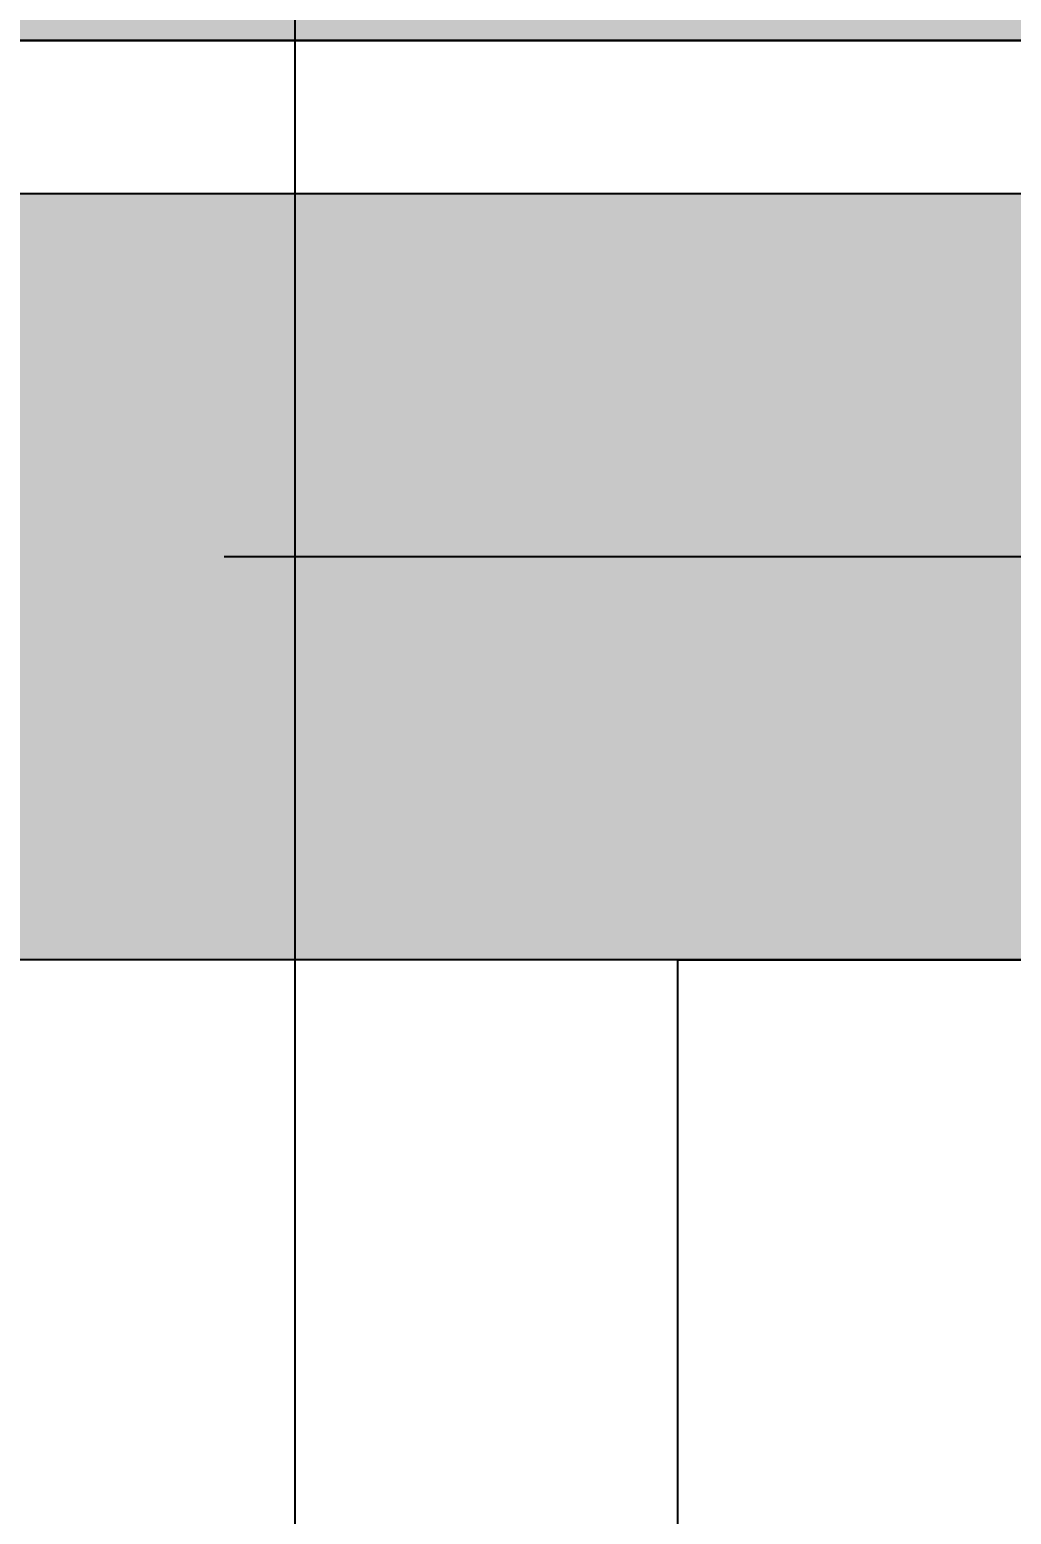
# Model space of a CAD drawing. Header units: centimetres. Extents: x -3744 to 3813, y -6963 to 3597.
# Drawn here: x -1671.15 to -1639.12, y 2699.91 to 2748.35 of the extents above; entities that cross this region are included whole.
import ezdxf

# ---------------------------------------------------------------- set-up
doc = ezdxf.new("R2010")
doc.units = ezdxf.units.CM
doc.header["$LTSCALE"] = 100
doc.header["$MEASUREMENT"] = 0
for name, pattern in [('A0-01 FLOOR PLANS$0$HIDDEN', [0.375, 0.25, -0.125]), ('GRID$0$GRID$0$XREF GRID$0$GRIDS$0$CENTER', [2, 1.25, -0.25, 0.25, -0.25]), ('HIDDEN', [0.375, 0.25, -0.125])]:
    doc.linetypes.add(name, pattern=pattern)
for name, color, linetype in [('A0-01 FLOOR PLANS$0$HIDDEN -03', 8, 'A0-01 FLOOR PLANS$0$HIDDEN'), ('A0-01 FLOOR PLANS$0$WALL-01', 7, 'Continuous'), ('A0-01 FLOOR PLANS$0$WINDOW', 1, 'Continuous'), ('GRID$0$XREF GRID', 11, 'GRID$0$GRID$0$XREF GRID$0$GRIDS$0$CENTER'), ('SOURROUNDING$0$DIM IN', 1, 'Continuous'), ('SOURROUNDING$0$KERBSTONE', 11, 'Continuous'), ('WALL-01', 7, 'Continuous'), ('WALL-03', 2, 'Continuous'), ('XREF GF COL$0$COLUMN', 6, 'Continuous'), ('XREF GF COL$0$COLUMN HATCH', 201, 'Continuous')]:
    doc.layers.add(name, color=color, linetype=linetype)
doc.styles.add('22', font='romans.shx')
doc.dimstyles.new('100', dxfattribs={"dimtxt": 15, "dimasz": 10, "dimexe": 8, "dimexo": 12, "dimgap": 6, "dimtad": 1, "dimdec": 0, "dimzin": 0, "dimdsep": 46, "dimtxsty": '22', "dimblk": 'ARCHTICK', "dimcen": 30, "dimdle": 8, "dimclrd": 1, "dimclre": 1, "dimclrt": 2, "dimadec": 0, "dimazin": 0, "dimtfac": 1, "dimtdec": 0, "dimtmove": 2, "dimatfit": 3, "dimldrblk": 'OBLIQUE', "dimfxl": 100, "dimtolj": 1, "dimtzin": 0, "dimarcsym": 0})

# ---------------------------------------------------------------- blocks, each defined once
blk = doc.blocks.new('_ARCHTICK')
at = {"color": 0, "linetype": 'ByBlock', "const_width": 0.15}
blk.add_lwpolyline([(-0.5, -0.5), (0.5, 0.5)], dxfattribs=at)
blk = doc.blocks.new('*D165')
at = {"layer": 'Defpoints', "color": 0, "transparency": 16777216}
for p in [(-1685.000000000001, 3047.999999999673), (-1583.541281630954, 3047.999999999673), (-1685.000000000001, 2748.000000000006)]:
    blk.add_point(p, dxfattribs=at)
at = {"layer": 'WALL-03', "color": 1, "lineweight": -2, "transparency": 16777216}
for p, q in [((-1583.541281630954, 2740.000000000006), (-1583.541281630954, 3055.999999999673)), ((-1673.000000000001, 3047.999999999673), (-1575.541281630954, 3047.999999999673)), ((-1673.000000000001, 2748.000000000006), (-1575.541281630954, 2748.000000000006))]:
    blk.add_line(p, q, dxfattribs=at)
at = {"layer": 'WALL-03', "color": 1, "lineweight": -2, "transparency": 16777216, "xscale": 10, "yscale": 10, "zscale": 10}
for p, rotation in [((-1583.541281630954, 3047.999999999673), 90), ((-1583.541281630954, 2748.000000000006), 270)]:
    blk.add_blockref('_ARCHTICK', p, dxfattribs=dict(at, rotation=rotation))
at = {"layer": 'WALL-03', "color": 2, "transparency": 16777216, "insert": (-1597.041281630953, 2897.99999999984), "char_height": 15, "attachment_point": 5, "rotation": 90, "style": '22'}
blk.add_mtext('\\A1;300', dxfattribs=at)
blk = doc.blocks.new('_OBLIQUE')
at = {"color": 0, "linetype": 'ByBlock'}
blk.add_line((-0.5, -0.5), (0.5, 0.5), dxfattribs=at)
blk = doc.blocks.new('XREF GF COL')
at = {"layer": 'XREF GF COL$0$COLUMN HATCH'}
blk.add_hatch(color=256, dxfattribs=at).paths.add_polyline_path([(-12089.69592813422, 2708.000000000005), (-12089.69592813422, 2683.000000000005), (-12009.69592813422, 2683.000000000005), (-12009.69592813422, 2708.000000000005)])
at = {"layer": 'XREF GF COL$0$COLUMN'}
blk.add_lwpolyline([(-12089.69592813422, 2683.000000000005), (-12089.69592813422, 2708.000000000005), (-12009.69592813422, 2708.000000000005), (-12009.69592813422, 2683.000000000005)], close=True, dxfattribs=at)
blk = doc.blocks.new('GRID')
at = {"layer": 'GRID$0$XREF GRID'}
for p, q in [((-1767.500000000025, 2960.330839349382, 0.00416170728823173), (-1767.500000000025, 522.762848804533)), ((-1969.804241438602, 2696.159775922617), (-230.2361929991457, 2696.159775922616))]:
    blk.add_line(p, q, dxfattribs=at)
blk = doc.blocks.new('A0-01 FLOOR PLANS')
at = {"layer": 'A0-01 FLOOR PLANS$0$HIDDEN -03'}
blk.add_line((-1785, 2713.000000000005), (-1320, 2713.000000000005), dxfattribs=at)
at = {"layer": 'A0-01 FLOOR PLANS$0$WALL-01'}
for p, q in [((-1780, 2708.000000000005), (-1460, 2708.000000000005)), ((-1755, 2683.000000000005), (-1520, 2683.000000000005)), ((-1755, 2653.000000000005), (-1755, 2683.000000000005))]:
    blk.add_line(p, q, dxfattribs=at)
blk.add_blockref('GRID', (0, 0), dxfattribs=at)
at = {"layer": 'A0-01 FLOOR PLANS$0$WINDOW'}
blk.add_blockref('XREF GF COL', (10309.69592813422, 0), dxfattribs=at)
blk = doc.blocks.new('SOURROUNDING')
at = {"layer": 'SOURROUNDING$0$KERBSTONE', "lineweight": 13}
h = blk.add_hatch(dxfattribs=at)
h.set_pattern_fill('AR-HBONE', color=252, scale=5, angle=90)
h.set_pattern_definition([(135, (0, 0), (-28.2842712474619, 1.731912112470987e-15), [60, -20]), (225, (-14.142135625, 14.142135625), (-28.2842712474619, 3.9523581617213e-15), [60, -20])])
h.paths.add_polyline_path([(-174.9999999999995, 1001.388733368148), (-180.2372202335287, 999.4018025608985), (-174.9999999999998, 1003.262964355024), (-174.9999999999975, 1910.06746708433), (-189.1883495621125, 1904.684598388356), (-174.9999999999975, 1915.145016474309), (-174.9999999999975, 1965.254414543792), (-177.7862639594871, 1965.570847487486), (-174.9999999999973, 1966.160834471921), (-174.9999999999961, 2515.31407094349), (-190.9484910254077, 2509.26342828679), (-174.9999999999961, 2521.021517783776), (-174.9999999999959, 2569.633347105632), (-179.5464054227816, 2570.14967738592), (-174.9999999999961, 2571.112371539958), (-174.9999999999957, 2808.000000000006), (-890.000000000025, 2808.000000000006), (-890.000000000025, 3028), (-1810.000000000075, 3028), (-1810.000000000024, 2511.189775922623), (-1925.000000000019, 2511.189775922612), (-1925.00000000004, 1979.719852353628), (-1810.000000000056, 1979.719852353628), (-1809.999999999347, 775.0000000018035), (-3028, 775.0000000018031), (-3028, 650.0000000018035), (-2728, 650.0000000018035), (-2447.999999999999, 650.000000001804), (-2428, 650.0000000018035), (-1382.065571825893, 650.0000000018035), (-1382.065571825892, 25.00000000000011), (-1257.585336144932, 25.00000000000011), (-1257.065571825896, 25.00000000316902), (-857.0655718258947, 24.99999999999989), (-732.0659801441941, 25), (-732.065571825893, 667.9999999999965), (-175.0000000000002, 668.000000000032)])
h.paths.add_polyline_path([(-1685, 828.0000000000057), (-1685, 2748.000000000005), (-1220, 2748.000000000005), (-1220, 2193.000000000006), (-890, 2193.000000000006), (-890, 2683.000000000005), (-300, 2683.000000000006), (-300, 788.0000000000057), (-589.9999999999995, 788.0000000000057), (-589.9999999999997, 793.0000000000057), (-817, 793.0000000000055), (-817, 713.0000000000298), (-1286.116348528466, 712.9999999999948), (-1287.5, 828.0000000000058)], flags=16)
h.paths.add_polyline_path([(-1798.226780842823, 1621.662886067414), (-1726.107733223775, 1621.662886067414), (-1726.107733223775, 1641.162886067414), (-1798.226780842823, 1641.162886067414)], flags=16)
h.paths.add_polyline_path([(-1563.971165272614, 2964.650889992762), (-999.200087509995, 2964.650889992762), (-999.200087509995, 3018.338407045968), (-1563.971165272614, 3018.338407045968)], flags=16)
at = {"color": 6}
blk.add_lwpolyline([(-300, 2683.000000000005), (-890, 2683.000000000005), (-890, 2193.000000000006), (-1220, 2193.000000000006), (-1220, 2748.000000000005), (-1685, 2748.000000000005), (-1685, 828.0000000000057), (-890, 828.0000000000059), (-890, 793.0000000000055), (-589.9999999999995, 793.0000000000057), (-589.9999999999995, 788.0000000000057), (-300, 788.0000000000057)], close=True, dxfattribs=at)
at = {"layer": 'SOURROUNDING$0$DIM IN'}
blk.add_blockref('A0-01 FLOOR PLANS', (105, 35.00000000000091), dxfattribs=at)

msp = doc.modelspace()

# ---------------------------------------------------------------- linework, layer by layer
at = {"layer": 'WALL-01', "linetype": 'HIDDEN'}
msp.add_lwpolyline([(-300, 2683.000000000005), (-890, 2683.000000000005), (-890, 2193.000000000006), (-1220, 2193.000000000006), (-1220, 2748.000000000005), (-1685, 2748.000000000005), (-1685, 828.0000000000055), (-890, 828.0000000000059), (-890, 793.0000000000055), (-589.9999999999995, 793.0000000000055), (-589.9999999999995, 788.0000000000055), (-300, 788.0000000000055)], close=True, dxfattribs=at)

# ---------------------------------------------------------------- block references
at = {"layer": 'WALL-03'}
msp.add_blockref('SOURROUNDING', (0, 0), dxfattribs=at)

# ---------------------------------------------------------------- dimensions: what is measured, and where the dimension line sits
dim = msp.add_linear_dim(base=(-1583.541281630954, 3047.999999999673), p1=(-1685, 2748.000000000005), p2=(-1685, 3047.999999999673), angle=90, dimstyle='100', override={"dimfxl": 0.075}, dxfattribs=at)
dim.commit()
dim.dimension.update_dxf_attribs({"geometry": '*D165', "text_midpoint": (-1597.041281630953, 2897.99999999984)})

doc.saveas('drawing.dxf')
